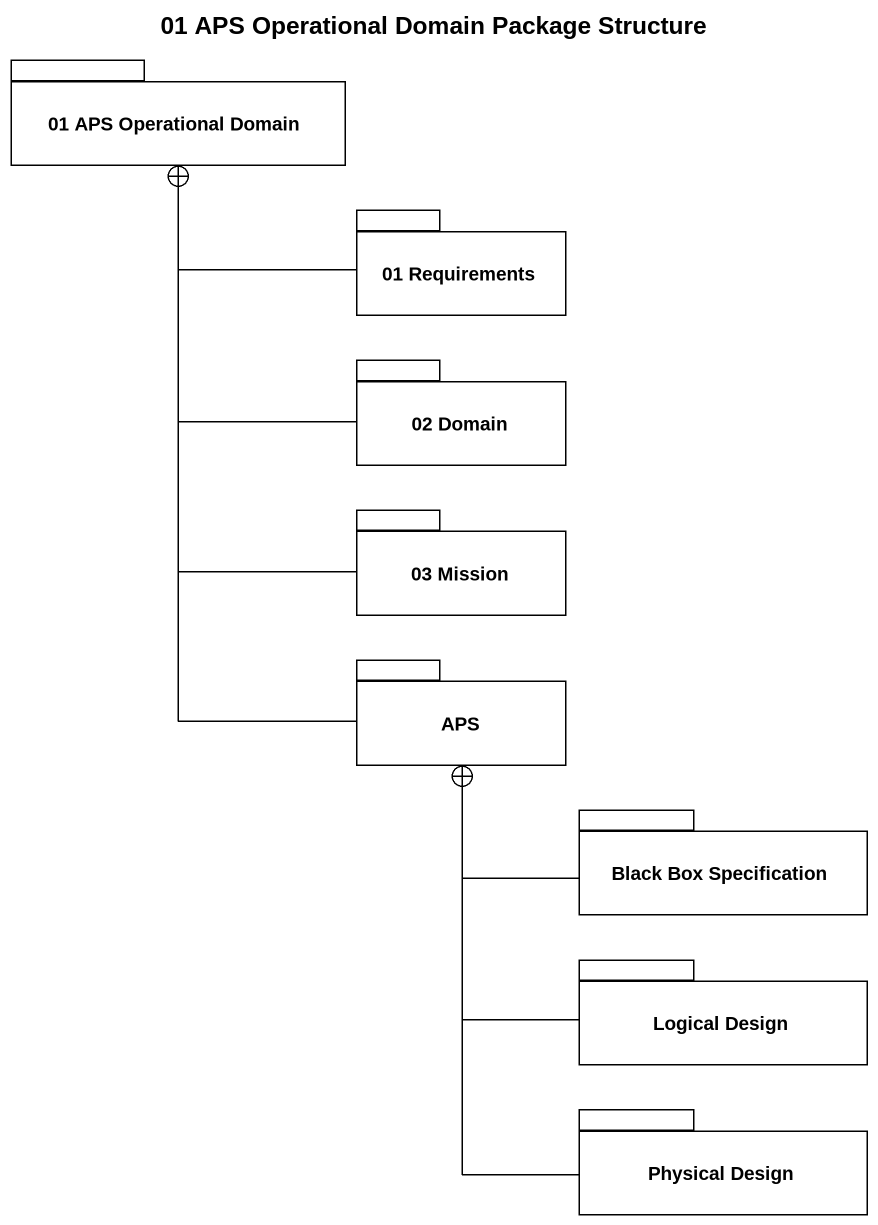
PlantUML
@startuml
title 01 APS Operational Domain Package Structure
package "01 APS Operational Domain" as p01_APS_Operational_Domain {
}
package "01 Requirements" as p01_Requirements {
}
package "02 Domain" as p02_Domain {
}
package "03 Mission" as p03_Mission {
}
package APS {
}
package "Black Box Specification" as Black_Box_Specification {
}
package "Logical Design" as Logical_Design {
}
package "Physical Design" as Physical_Design {
}
p01_Requirements -left-+ p01_APS_Operational_Domain
p02_Domain -up-+ p01_APS_Operational_Domain
p03_Mission -up-+ p01_APS_Operational_Domain
APS -up-+ p01_APS_Operational_Domain
Black_Box_Specification -left-+ APS
Logical_Design -up-+ APS
Physical_Design -up-+ APS
@enduml
